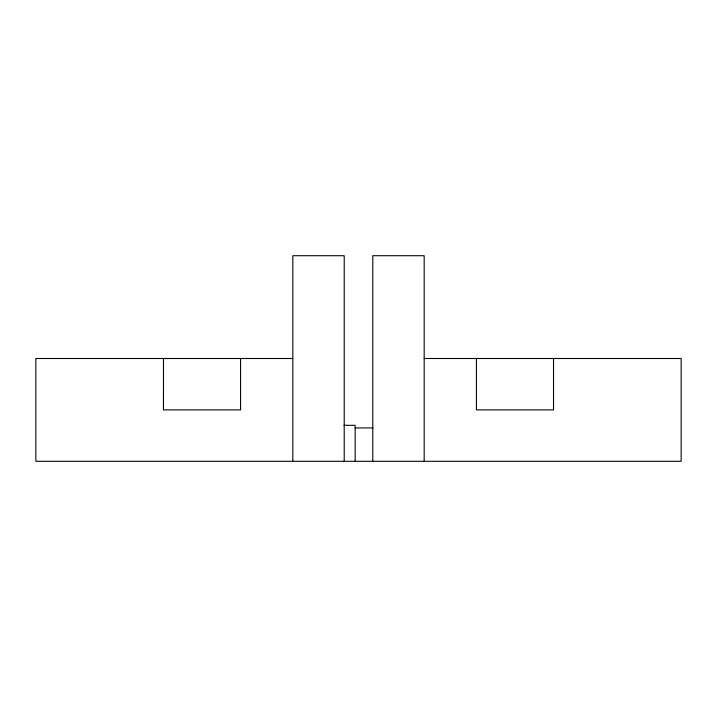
<?xml version="1.0" encoding="UTF-8"?>
<svg xmlns="http://www.w3.org/2000/svg" width="717" height="717" viewBox="0 0 717 717"><rect width="100%" height="100%" fill="white"/><g stroke="black" fill="none" stroke-linecap="round" stroke-linejoin="round"><path stroke-width="1.08" d="M292.823 358.5L35.85 358.5L35.85 461.291L681.15 461.291L681.15 358.5L424.177 358.5M343.999 425.315L355.157 425.315L355.157 461.291M355.157 427.924L373.037 427.924M553.524 358.5L553.524 409.891L476.429 409.891L476.429 358.5M424.177 461.291L424.177 255.709L372.786 255.709L372.786 461.291M344.214 461.291L344.214 255.709L292.823 255.709L292.823 461.291M240.571 358.5L240.571 409.891L163.458 409.891L163.476 358.5"/></g></svg>
